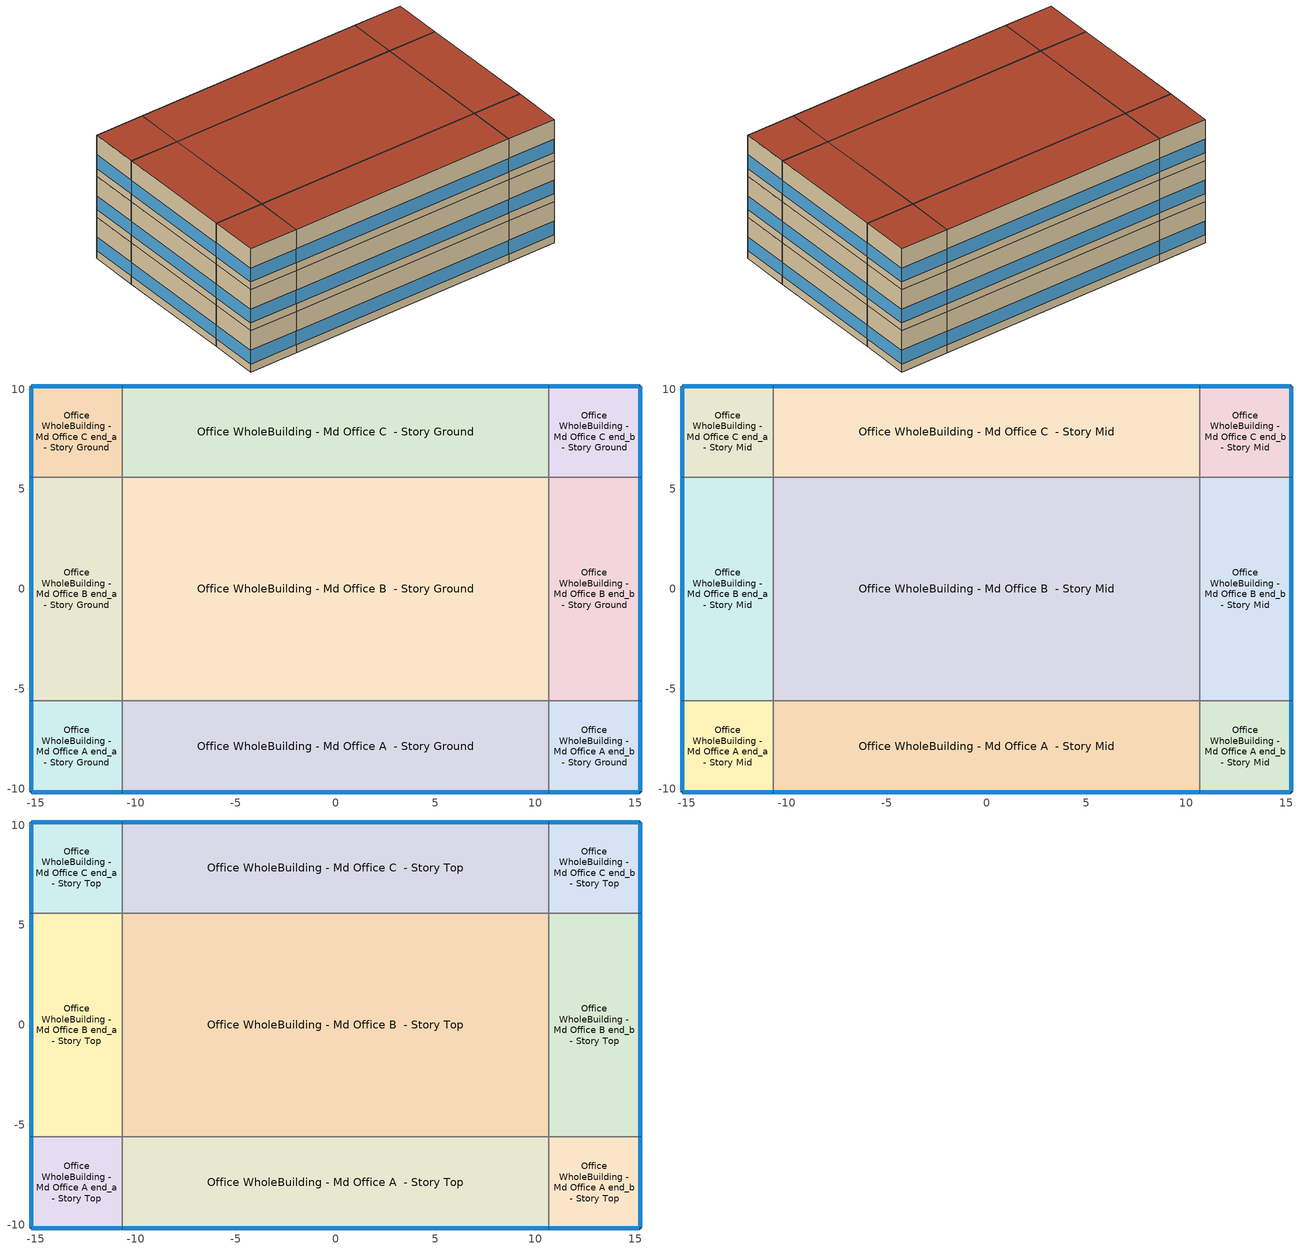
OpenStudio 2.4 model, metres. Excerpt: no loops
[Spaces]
Office WholeBuilding - Md Office A end_a - Story Ground
 floor ground: -15.24,-10.16 -15.24,-5.59 -10.67,-5.59 -10.67,-10.16 z0
 wall outside: -15.24,-5.59 -15.24,-10.16 -10.67,-10.16 z0:3.96
 wall to Office WholeBuilding - Md Office B end_a - Story Ground: -10.67,-5.59 -15.24,-5.59 z0:3.96
 wall to Office WholeBuilding - Md Office A  - Story Ground: -10.67,-10.16 -10.67,-5.59 z0:3.96
 window: -15.24,-5.61 -15.24,-10.13 / -15.21,-10.16 -10.69,-10.16 z0.76:2.08
Office WholeBuilding - Md Office B end_a - Story Ground
 floor ground: -15.24,-5.59 -15.24,5.59 -10.67,5.59 -10.67,-5.59 z0
 wall outside: -15.24,5.59 -15.24,-5.59 z0:3.96
 wall to Office WholeBuilding - Md Office C end_a - Story Ground: -10.67,5.59 -15.24,5.59 z0:3.96
 wall to Office WholeBuilding - Md Office B  - Story Ground: -10.67,-5.59 -10.67,5.59 z0:3.96
 window: -15.24,5.56 -15.24,-5.56 z0.76:2.08
Office WholeBuilding - Md Office C end_a - Story Ground
 floor ground: -15.24,5.59 -15.24,10.16 -10.67,10.16 -10.67,5.59 z0
 wall outside: -10.67,10.16 -15.24,10.16 -15.24,5.59 z0:3.96
 wall to Office WholeBuilding - Md Office C  - Story Ground: -10.67,5.59 -10.67,10.16 z0:3.96
 window: -15.24,10.13 -15.24,5.61 / -10.69,10.16 -15.21,10.16 z0.76:2.08
Office WholeBuilding - Md Office A  - Story Ground
 floor ground: -10.67,-10.16 -10.67,-5.59 10.67,-5.59 10.67,-10.16 z0
 wall outside: -10.67,-10.16 10.67,-10.16 z0:3.96
 wall to Office WholeBuilding - Md Office B  - Story Ground: 10.67,-5.59 -10.67,-5.59 z0:3.96
 wall to Office WholeBuilding - Md Office A end_b - Story Ground: 10.67,-10.16 10.67,-5.59 z0:3.96
 window: -10.64,-10.16 10.64,-10.16 z0.76:2.07
Office WholeBuilding - Md Office B  - Story Ground
 floor ground: -10.67,-5.59 -10.67,5.59 10.67,5.59 10.67,-5.59 z0
 wall to Office WholeBuilding - Md Office C  - Story Ground: 10.67,5.59 -10.67,5.59 z0:3.96
 wall to Office WholeBuilding - Md Office B end_b - Story Ground: 10.67,-5.59 10.67,5.59 z0:3.96
Office WholeBuilding - Md Office C  - Story Ground
 floor ground: -10.67,5.59 -10.67,10.16 10.67,10.16 10.67,5.59 z0
 wall outside: 10.67,10.16 -10.67,10.16 z0:3.96
 wall to Office WholeBuilding - Md Office C end_b - Story Ground: 10.67,5.59 10.67,10.16 z0:3.96
 window: 10.64,10.16 -10.64,10.16 z0.76:2.07
Office WholeBuilding - Md Office A end_b - Story Ground
 floor ground: 10.67,-10.16 10.67,-5.59 15.24,-5.59 15.24,-10.16 z0
 wall outside: 10.67,-10.16 15.24,-10.16 15.24,-5.59 z0:3.96
 wall to Office WholeBuilding - Md Office B end_b - Story Ground: 15.24,-5.59 10.67,-5.59 z0:3.96
 window: 10.69,-10.16 15.21,-10.16 / 15.24,-10.13 15.24,-5.61 z0.76:2.08
Office WholeBuilding - Md Office B end_b - Story Ground
 floor ground: 10.67,-5.59 10.67,5.59 15.24,5.59 15.24,-5.59 z0
 wall outside: 15.24,-5.59 15.24,5.59 z0:3.96
 wall to Office WholeBuilding - Md Office C end_b - Story Ground: 15.24,5.59 10.67,5.59 z0:3.96
 window: 15.24,-5.56 15.24,5.56 z0.76:2.08
Office WholeBuilding - Md Office C end_b - Story Ground
 floor ground: 10.67,5.59 10.67,10.16 15.24,10.16 15.24,5.59 z0
 wall outside: 15.24,5.59 15.24,10.16 10.67,10.16 z0:3.96
 window: 15.21,10.16 10.69,10.16 / 15.24,5.61 15.24,10.13 z0.76:2.08
Office WholeBuilding - Md Office A end_a - Story Mid
 floor to Office WholeBuilding - Md Office A end_a - Story Ground: -15.24,-10.16 -15.24,-5.59 -10.67,-5.59 -10.67,-10.16 z3.96
 wall outside: -15.24,-5.59 -15.24,-10.16 -10.67,-10.16 z3.96:7.92
 wall to Office WholeBuilding - Md Office B end_a - Story Mid: -10.67,-5.59 -15.24,-5.59 z3.96:7.92
 wall to Office WholeBuilding - Md Office A  - Story Mid: -10.67,-10.16 -10.67,-5.59 z3.96:7.92
 window: -15.21,-10.16 -10.69,-10.16 / -15.24,-5.61 -15.24,-10.13 z4.72:6.05
Office WholeBuilding - Md Office B end_a - Story Mid
 floor to Office WholeBuilding - Md Office B end_a - Story Ground: -15.24,-5.59 -15.24,5.59 -10.67,5.59 -10.67,-5.59 z3.96
 wall outside: -15.24,5.59 -15.24,-5.59 z3.96:7.92
 wall to Office WholeBuilding - Md Office C end_a - Story Mid: -10.67,5.59 -15.24,5.59 z3.96:7.92
 wall to Office WholeBuilding - Md Office B  - Story Mid: -10.67,-5.59 -10.67,5.59 z3.96:7.92
 window: -15.24,5.56 -15.24,-5.56 z4.72:6.04
Office WholeBuilding - Md Office C end_a - Story Mid
 floor to Office WholeBuilding - Md Office C end_a - Story Ground: -15.24,5.59 -15.24,10.16 -10.67,10.16 -10.67,5.59 z3.96
 wall outside: -10.67,10.16 -15.24,10.16 -15.24,5.59 z3.96:7.92
 wall to Office WholeBuilding - Md Office C  - Story Mid: -10.67,5.59 -10.67,10.16 z3.96:7.92
 window: -15.24,10.13 -15.24,5.61 / -10.69,10.16 -15.21,10.16 z4.72:6.05
Office WholeBuilding - Md Office A  - Story Mid
 floor to Office WholeBuilding - Md Office A  - Story Ground: -10.67,-10.16 -10.67,-5.59 10.67,-5.59 10.67,-10.16 z3.96
 wall outside: -10.67,-10.16 10.67,-10.16 z3.96:7.92
 wall to Office WholeBuilding - Md Office B  - Story Mid: 10.67,-5.59 -10.67,-5.59 z3.96:7.92
 wall to Office WholeBuilding - Md Office A end_b - Story Mid: 10.67,-10.16 10.67,-5.59 z3.96:7.92
 window: -10.64,-10.16 10.64,-10.16 z4.72:6.04
Office WholeBuilding - Md Office B  - Story Mid
 floor to Office WholeBuilding - Md Office B  - Story Ground: -10.67,-5.59 -10.67,5.59 10.67,5.59 10.67,-5.59 z3.96
 wall to Office WholeBuilding - Md Office C  - Story Mid: 10.67,5.59 -10.67,5.59 z3.96:7.92
 wall to Office WholeBuilding - Md Office B end_b - Story Mid: 10.67,-5.59 10.67,5.59 z3.96:7.92
Office WholeBuilding - Md Office C  - Story Mid
 floor to Office WholeBuilding - Md Office C  - Story Ground: -10.67,5.59 -10.67,10.16 10.67,10.16 10.67,5.59 z3.96
 wall outside: 10.67,10.16 -10.67,10.16 z3.96:7.92
 wall to Office WholeBuilding - Md Office C end_b - Story Mid: 10.67,5.59 10.67,10.16 z3.96:7.92
 window: 10.64,10.16 -10.64,10.16 z4.72:6.04
Office WholeBuilding - Md Office A end_b - Story Mid
 floor to Office WholeBuilding - Md Office A end_b - Story Ground: 10.67,-10.16 10.67,-5.59 15.24,-5.59 15.24,-10.16 z3.96
 wall outside: 10.67,-10.16 15.24,-10.16 15.24,-5.59 z3.96:7.92
 wall to Office WholeBuilding - Md Office B end_b - Story Mid: 15.24,-5.59 10.67,-5.59 z3.96:7.92
 window: 15.24,-10.13 15.24,-5.61 / 10.69,-10.16 15.21,-10.16 z4.72:6.05
Office WholeBuilding - Md Office B end_b - Story Mid
 floor to Office WholeBuilding - Md Office B end_b - Story Ground: 10.67,-5.59 10.67,5.59 15.24,5.59 15.24,-5.59 z3.96
 wall outside: 15.24,-5.59 15.24,5.59 z3.96:7.92
 wall to Office WholeBuilding - Md Office C end_b - Story Mid: 15.24,5.59 10.67,5.59 z3.96:7.92
 window: 15.24,-5.56 15.24,5.56 z4.72:6.04
Office WholeBuilding - Md Office C end_b - Story Mid
 floor to Office WholeBuilding - Md Office C end_b - Story Ground: 10.67,5.59 10.67,10.16 15.24,10.16 15.24,5.59 z3.96
 wall outside: 15.24,5.59 15.24,10.16 10.67,10.16 z3.96:7.92
 window: 15.21,10.16 10.69,10.16 / 15.24,5.61 15.24,10.13 z4.72:6.05
Office WholeBuilding - Md Office A end_a - Story Top
 floor to Office WholeBuilding - Md Office A end_a - Story Mid: -15.24,-10.16 -15.24,-5.59 -10.67,-5.59 -10.67,-10.16 z7.92
 wall outside: -15.24,-5.59 -15.24,-10.16 -10.67,-10.16 z7.92:11.89
 wall to Office WholeBuilding - Md Office B end_a - Story Top: -10.67,-5.59 -15.24,-5.59 z7.92:11.89
 wall to Office WholeBuilding - Md Office A  - Story Top: -10.67,-10.16 -10.67,-5.59 z7.92:11.89
 window: -15.21,-10.16 -10.69,-10.16 / -15.24,-5.61 -15.24,-10.13 z8.69:10.01
 roof outside: -10.67,-10.16 -10.67,-5.59 -15.24,-5.59 -15.24,-10.16 z11.89
Office WholeBuilding - Md Office B end_a - Story Top
 floor to Office WholeBuilding - Md Office B end_a - Story Mid: -15.24,-5.59 -15.24,5.59 -10.67,5.59 -10.67,-5.59 z7.92
 wall outside: -15.24,5.59 -15.24,-5.59 z7.92:11.89
 wall to Office WholeBuilding - Md Office C end_a - Story Top: -10.67,5.59 -15.24,5.59 z7.92:11.89
 wall to Office WholeBuilding - Md Office B  - Story Top: -10.67,-5.59 -10.67,5.59 z7.92:11.89
 window: -15.24,5.56 -15.24,-5.56 z8.69:10
 roof outside: -10.67,-5.59 -10.67,5.59 -15.24,5.59 -15.24,-5.59 z11.89
Office WholeBuilding - Md Office C end_a - Story Top
 floor to Office WholeBuilding - Md Office C end_a - Story Mid: -15.24,5.59 -15.24,10.16 -10.67,10.16 -10.67,5.59 z7.92
 wall outside: -10.67,10.16 -15.24,10.16 -15.24,5.59 z7.92:11.89
 wall to Office WholeBuilding - Md Office C  - Story Top: -10.67,5.59 -10.67,10.16 z7.92:11.89
 window: -10.69,10.16 -15.21,10.16 / -15.24,10.13 -15.24,5.61 z8.69:10.01
 roof outside: -10.67,5.59 -10.67,10.16 -15.24,10.16 -15.24,5.59 z11.89
Office WholeBuilding - Md Office A  - Story Top
 floor to Office WholeBuilding - Md Office A  - Story Mid: -10.67,-10.16 -10.67,-5.59 10.67,-5.59 10.67,-10.16 z7.92
 wall outside: -10.67,-10.16 10.67,-10.16 z7.92:11.89
 wall to Office WholeBuilding - Md Office B  - Story Top: 10.67,-5.59 -10.67,-5.59 z7.92:11.89
 wall to Office WholeBuilding - Md Office A end_b - Story Top: 10.67,-10.16 10.67,-5.59 z7.92:11.89
 window: -10.64,-10.16 10.64,-10.16 z8.69:10
 roof outside: 10.67,-10.16 10.67,-5.59 -10.67,-5.59 -10.67,-10.16 z11.89
Office WholeBuilding - Md Office B  - Story Top
 floor to Office WholeBuilding - Md Office B  - Story Mid: -10.67,-5.59 -10.67,5.59 10.67,5.59 10.67,-5.59 z7.92
 wall to Office WholeBuilding - Md Office C  - Story Top: 10.67,5.59 -10.67,5.59 z7.92:11.89
 wall to Office WholeBuilding - Md Office B end_b - Story Top: 10.67,-5.59 10.67,5.59 z7.92:11.89
 roof outside: 10.67,-5.59 10.67,5.59 -10.67,5.59 -10.67,-5.59 z11.89
Office WholeBuilding - Md Office C  - Story Top
 floor to Office WholeBuilding - Md Office C  - Story Mid: -10.67,5.59 -10.67,10.16 10.67,10.16 10.67,5.59 z7.92
 wall outside: 10.67,10.16 -10.67,10.16 z7.92:11.89
 wall to Office WholeBuilding - Md Office C end_b - Story Top: 10.67,5.59 10.67,10.16 z7.92:11.89
 window: 10.64,10.16 -10.64,10.16 z8.69:10
 roof outside: 10.67,5.59 10.67,10.16 -10.67,10.16 -10.67,5.59 z11.89
Office WholeBuilding - Md Office A end_b - Story Top
 floor to Office WholeBuilding - Md Office A end_b - Story Mid: 10.67,-10.16 10.67,-5.59 15.24,-5.59 15.24,-10.16 z7.92
 wall outside: 10.67,-10.16 15.24,-10.16 15.24,-5.59 z7.92:11.89
 wall to Office WholeBuilding - Md Office B end_b - Story Top: 15.24,-5.59 10.67,-5.59 z7.92:11.89
 window: 10.69,-10.16 15.21,-10.16 / 15.24,-10.13 15.24,-5.61 z8.69:10.01
 roof outside: 15.24,-10.16 15.24,-5.59 10.67,-5.59 10.67,-10.16 z11.89
Office WholeBuilding - Md Office B end_b - Story Top
 floor to Office WholeBuilding - Md Office B end_b - Story Mid: 10.67,-5.59 10.67,5.59 15.24,5.59 15.24,-5.59 z7.92
 wall outside: 15.24,-5.59 15.24,5.59 z7.92:11.89
 wall to Office WholeBuilding - Md Office C end_b - Story Top: 15.24,5.59 10.67,5.59 z7.92:11.89
 window: 15.24,-5.56 15.24,5.56 z8.69:10
 roof outside: 15.24,-5.59 15.24,5.59 10.67,5.59 10.67,-5.59 z11.89
Office WholeBuilding - Md Office C end_b - Story Top
 floor to Office WholeBuilding - Md Office C end_b - Story Mid: 10.67,5.59 10.67,10.16 15.24,10.16 15.24,5.59 z7.92
 wall outside: 15.24,5.59 15.24,10.16 10.67,10.16 z7.92:11.89
 window: 15.24,5.61 15.24,10.13 / 15.21,10.16 10.69,10.16 z8.69:10.01
 roof outside: 15.24,5.59 15.24,10.16 10.67,10.16 10.67,5.59 z11.89
[Site]
Aurora Buckley Field Angb_CO_USA: Latitude {deg}=39.72; Longitude {deg}=-104.75; Time Zone {hr}=-7; Elevation {m}=1726
[ClimateZones]
Climate Zone Value 1=5B; Climate Zone Institution Name 2=CEC; Climate Zone Document Name 2=California Climate Zone Descriptions; Climate Zone Document Year 2=1995
[Site:WaterMainsTemperature]
Calculation Method=Correlation; Annual Average Outdoor Air Temperature {C}=9.95; Maximum Difference In Monthly Average Outdoor Air Temperatures {deltaC}=23.7
[SizingPeriod:DesignDay] Barometric Pressure {Pa}=82237; Sky Clearness=0; Rain Indicator=0; Snow Indicator=0; Day of Month=21; Daylight Saving Time Indicator=0; Humidity Indicating Type=Wetbulb; Dry-Bulb Temperature Range Modifier Type=DefaultMultipliers
Name | Maximum Dry-Bulb Temperature {C} | Daily Dry-Bulb Temperature Range {deltaC} | Humidity Indicating Conditions at Maximum Dry-Bulb | Wind Speed {m/s} | Wind Direction {deg} | Month | Day Type | Solar Model Indicator | ASHRAE Taub | ASHRAE Taud
Aurora Buckley Field Angb Ann Clg .4% Condns DB=>MWB | 33.9 | 14.8 | 15 | 3.6 | 30 | 7 | SummerDesignDay | ASHRAETau | 0.423 | 2.02
Aurora Buckley Field Angb Ann Clg .4% Condns WB=>MDB | 26.3 | 14.8 | 17.9 | 3.6 | 30 | 7 | SummerDesignDay | ASHRAETau | 0.423 | 2.02
Aurora Buckley Field Angb Ann Htg 99.6% Condns DB | -17.9 | 0 | -17.9 | 2.5 | 180 | 12 | WinterDesignDay | ASHRAEClearSky
[Building]
90.1-2004|MediumOffice: Default Construction Set=Res 90.1-2004 - Office - ASHRAE 169-2006-5B; Standards Building Type=Office
[DefaultConstructionSet]
Res 90.1-2004 - Office - ASHRAE 169-2006-5B: Default Exterior Surface Constructions=Default Surface Constructions 1; Default Interior Surface Constructions=Default Surface Constructions 2; Default Ground Contact Surface Constructions=Default Surface Constructions 3; Default Exterior SubSurface Constructions=Default Sub Surface Constructions 1; Default Interior SubSurface Constructions=Default Sub Surface Constructions 2; Interior Partition Construction=Typical Interior Partition
[DefaultSurfaceConstructions]
Name | Floor Construction | Wall Construction | Roof Ceiling Construction
Default Surface Constructions 1 | Typical Insulated Exterior Mass Floor R-11.49 | Typical Insulated Exterior Mass Wall R-8.13 | Typical IEAD Roof R-15.87
Default Surface Constructions 2 | Typical Interior Floor | Typical Interior Wall | Typical Interior Ceiling
Default Surface Constructions 3 | Typical Insulated Carpeted 6in Slab Floor | Typical Insulated Basement Mass Wall
[Construction]
Typical Insulated Exterior Mass Floor R-11.49: Typical Insulation R-8.93, 4 in. Normalweight Concrete Floor, Typical Carpet Pad
Typical Insulated Exterior Mass Wall R-8.13: 1IN Stucco, 8IN CONCRETE HW RefBldg, Typical Insulation R-5.74, 1/2IN Gypsum
Typical IEAD Roof R-15.87: Roof Membrane, Typical Insulation R-14.76, Metal Roof Surface
Typical Interior Floor: 100mm Normalweight concrete floor, CP02 CARPET PAD
Typical Interior Wall: G01 13mm gypsum board, G01 13mm gypsum board
Typical Interior Ceiling: CP02 CARPET PAD, 100mm Normalweight concrete floor
Typical Insulated Carpeted 6in Slab Floor: 6 in. Normalweight Concrete Floor, Typical Carpet Pad
Typical Insulated Basement Mass Wall: 8 in. Concrete Block Basement Wall
U 0.57 SHGC 0.49 Dbl Blue 6mm/6mm Air: BLUE 6MM, AIR 6MM, CLEAR 6MM
Typical Insulated Metal Door R-1.43: F08 Metal surface, Typical Insulation R-0.58
Typical Overhead Door: Typical Insulation
U 1.17 SHGC 0.49 Simple Glazing Skylight: U 1.17 SHGC 0.49 Simple Glazing
Typical Interior Window: Clear 3mm
Typical Interior Door; Typical Interior Partition: G05 25mm wood
[Material:NoMass] Roughness=Smooth; Thermal Absorptance=0.9; Solar Absorptance=0.7
Name | Thermal Resistance {m2-K/W} | Visible Absorptance
Typical Insulation R-8.93 | 1.57183 | 0.7
Typical Carpet Pad; CP02 CARPET PAD | 0.21648 | 0.8
Typical Insulation R-5.74 | 1.01115 | 0.7
Typical Insulation R-14.76 | 2.59864 | 0.7
Typical Insulation R-0.58 | 0.101875 | 0.7
Typical Insulation | 0.0282222 | 0.7
[Material]
Name | Roughness | Thickness {m} | Conductivity {W/m-K} | Density {kg/m3} | Specific Heat {J/kg-K} | Thermal Absorptance | Solar Absorptance | Visible Absorptance
4 in. Normalweight Concrete Floor | MediumRough | 0.1016 | 2.31 | 2322 | 832 | 0.9 | 0.7 | 0.7
1IN Stucco | Smooth | 0.0253 | 0.6918 | 1858 | 837 | 0.9 | 0.7 | 0.92
8IN CONCRETE HW RefBldg | Rough | 0.2032 | 1.311 | 2240 | 836.8 | 0.9 | 0.7 | 0.7
1/2IN Gypsum | Smooth | 0.0127 | 0.16 | 784.9 | 830 | 0.9 | 0.4 | 0.4
Roof Membrane | VeryRough | 0.0095 | 0.16 | 1121.29 | 1460 | 0.9 | 0.77 | 0.7
Metal Roof Surface; F08 Metal surface | Smooth | 0.0008 | 45.28 | 7824 | 500 | 0.9 | 0.7 | 0.7
100mm Normalweight concrete floor | MediumRough | 0.1016 | 2.31045 | 2322 | 832.557 |  | 0 | 0
G01 13mm gypsum board | Smooth | 0.0127 | 0.160031 | 800.001 | 1090.73 | 0.9 | 0.7 | 0.5
6 in. Normalweight Concrete Floor | MediumRough | 0.1524 | 2.31 | 2322 | 832 | 0.9 | 0.7 | 0.7
8 in. Concrete Block Basement Wall | MediumRough | 0.2032 | 1.326 | 1842 | 912 | 0.9 | 0.7 | 0.7
G05 25mm wood | MediumSmooth | 0.0254 | 0.15 | 608 | 1630 | 0.9 | 0.5 | 0.5
[DefaultSubSurfaceConstructions]
Name | Fixed Window Construction | Operable Window Construction | Door Construction | Overhead Door Construction | Skylight Construction | Tubular Daylight Dome Construction | Tubular Daylight Diffuser Construction
Default Sub Surface Constructions 1 | U 0.57 SHGC 0.49 Dbl Blue 6mm/6mm Air | U 0.57 SHGC 0.49 Dbl Blue 6mm/6mm Air | Typical Insulated Metal Door R-1.43 | Typical Overhead Door | U 1.17 SHGC 0.49 Simple Glazing Skylight | Typical Interior Window | Typical Interior Window
Default Sub Surface Constructions 2 | Typical Interior Window | Typical Interior Window | Typical Interior Door
[WindowMaterial:Glazing] Optical Data Type=SpectralAverage; Infrared Transmittance at Normal Incidence=0; Front Side Infrared Hemispherical Emissivity=0.84; Back Side Infrared Hemispherical Emissivity=0.84; Conductivity {W/m-K}=0.9; Dirt Correction Factor for Solar and Visible Transmittance=1; Solar Diffusing=No
Name | Thickness {m} | Solar Transmittance at Normal Incidence | Front Side Solar Reflectance at Normal Incidence | Back Side Solar Reflectance at Normal Incidence | Visible Transmittance at Normal Incidence | Front Side Visible Reflectance at Normal Incidence | Back Side Visible Reflectance at Normal Incidence
BLUE 6MM | 0.006 | 0.48 | 0.05 | 0.05 | 0.57 | 0.06 | 0.06
CLEAR 6MM | 0.006 | 0.775 | 0.071 | 0.071 | 0.881 | 0.08 | 0.08
Clear 3mm | 0.003 | 0.837 | 0.075 | 0.075 | 0.898 | 0.081 | 0.081
[WindowMaterial:Gas]
AIR 6MM: Gas Type=Air; Thickness {m}=0.0063
[WindowMaterial:SimpleGlazingSystem]
U 1.17 SHGC 0.49 Simple Glazing: U-Factor {W/m2-K}=6.64357; Solar Heat Gain Coefficient=0.49; Visible Transmittance=0.38
[SpaceType]
Office WholeBuilding - Md Office - 90.1-2004: Default Schedule Set=Office WholeBuilding - Md Office Schedule Set; Design Specification Outdoor Air Object=Office WholeBuilding - Md Office Ventilation; Standards Building Type=Office; Standards Space Type=WholeBuilding - Md Office
[BuildingStory] Nominal Floor to Floor Height {m}=3.9624
Name | Nominal Z Coordinate {m}
Story Ground | 0
Story Mid | 3.9624
Story Top | 7.9248
[Space] Space Type=Office WholeBuilding - Md Office - 90.1-2004
Name | Building Story | Thermal Zone
Office WholeBuilding - Md Office A end_a - Story Ground | Story Ground | Zone Office WholeBuilding - Md Office A end_a - Story Ground
Office WholeBuilding - Md Office B end_a - Story Ground | Story Ground | Zone Office WholeBuilding - Md Office B end_a - Story Ground
Office WholeBuilding - Md Office C end_a - Story Ground | Story Ground | Zone Office WholeBuilding - Md Office C end_a - Story Ground
Office WholeBuilding - Md Office A  - Story Ground | Story Ground | Zone Office WholeBuilding - Md Office A  - Story Ground
Office WholeBuilding - Md Office B  - Story Ground | Story Ground | Zone Office WholeBuilding - Md Office B  - Story Ground
Office WholeBuilding - Md Office C  - Story Ground | Story Ground | Zone Office WholeBuilding - Md Office C  - Story Ground
Office WholeBuilding - Md Office A end_b - Story Ground | Story Ground | Zone Office WholeBuilding - Md Office A end_b - Story Ground
Office WholeBuilding - Md Office B end_b - Story Ground | Story Ground | Zone Office WholeBuilding - Md Office B end_b - Story Ground
Office WholeBuilding - Md Office C end_b - Story Ground | Story Ground | Zone Office WholeBuilding - Md Office C end_b - Story Ground
Office WholeBuilding - Md Office A end_a - Story Mid | Story Mid | Zone Office WholeBuilding - Md Office A end_a - Story Mid
Office WholeBuilding - Md Office B end_a - Story Mid | Story Mid | Zone Office WholeBuilding - Md Office B end_a - Story Mid
Office WholeBuilding - Md Office C end_a - Story Mid | Story Mid | Zone Office WholeBuilding - Md Office C end_a - Story Mid
Office WholeBuilding - Md Office A  - Story Mid | Story Mid | Zone Office WholeBuilding - Md Office A  - Story Mid
Office WholeBuilding - Md Office B  - Story Mid | Story Mid | Zone Office WholeBuilding - Md Office B  - Story Mid
Office WholeBuilding - Md Office C  - Story Mid | Story Mid | Zone Office WholeBuilding - Md Office C  - Story Mid
Office WholeBuilding - Md Office A end_b - Story Mid | Story Mid | Zone Office WholeBuilding - Md Office A end_b - Story Mid
Office WholeBuilding - Md Office B end_b - Story Mid | Story Mid | Zone Office WholeBuilding - Md Office B end_b - Story Mid
Office WholeBuilding - Md Office C end_b - Story Mid | Story Mid | Zone Office WholeBuilding - Md Office C end_b - Story Mid
Office WholeBuilding - Md Office A end_a - Story Top | Story Top | Zone Office WholeBuilding - Md Office A end_a - Story Top
Office WholeBuilding - Md Office B end_a - Story Top | Story Top | Zone Office WholeBuilding - Md Office B end_a - Story Top
Office WholeBuilding - Md Office C end_a - Story Top | Story Top | Zone Office WholeBuilding - Md Office C end_a - Story Top
Office WholeBuilding - Md Office A  - Story Top | Story Top | Zone Office WholeBuilding - Md Office A  - Story Top
Office WholeBuilding - Md Office B  - Story Top | Story Top | Zone Office WholeBuilding - Md Office B  - Story Top
Office WholeBuilding - Md Office C  - Story Top | Story Top | Zone Office WholeBuilding - Md Office C  - Story Top
Office WholeBuilding - Md Office A end_b - Story Top | Story Top | Zone Office WholeBuilding - Md Office A end_b - Story Top
Office WholeBuilding - Md Office B end_b - Story Top | Story Top | Zone Office WholeBuilding - Md Office B end_b - Story Top
Office WholeBuilding - Md Office C end_b - Story Top | Story Top | Zone Office WholeBuilding - Md Office C end_b - Story Top
[ThermalZone] Multiplier=1; Use Ideal Air Loads=No
Name | Thermostat
Zone Office WholeBuilding - Md Office A end_a - Story Ground | Office WholeBuilding - Md Office - 90.1-2004 Thermostat 5
Zone Office WholeBuilding - Md Office B end_a - Story Ground | Office WholeBuilding - Md Office - 90.1-2004 Thermostat 25
Zone Office WholeBuilding - Md Office C end_a - Story Ground | Office WholeBuilding - Md Office - 90.1-2004 Thermostat 13
Zone Office WholeBuilding - Md Office A  - Story Ground | Office WholeBuilding - Md Office - 90.1-2004 Thermostat 26
Zone Office WholeBuilding - Md Office B  - Story Ground | Office WholeBuilding - Md Office - 90.1-2004 Thermostat 20
Zone Office WholeBuilding - Md Office C  - Story Ground | Office WholeBuilding - Md Office - 90.1-2004 Thermostat 11
Zone Office WholeBuilding - Md Office A end_b - Story Ground | Office WholeBuilding - Md Office - 90.1-2004 Thermostat 17
Zone Office WholeBuilding - Md Office B end_b - Story Ground | Office WholeBuilding - Md Office - 90.1-2004 Thermostat 21
Zone Office WholeBuilding - Md Office C end_b - Story Ground | Office WholeBuilding - Md Office - 90.1-2004 Thermostat 12
Zone Office WholeBuilding - Md Office A end_a - Story Mid | Office WholeBuilding - Md Office - 90.1-2004 Thermostat 22
Zone Office WholeBuilding - Md Office B end_a - Story Mid | Office WholeBuilding - Md Office - 90.1-2004 Thermostat 24
Zone Office WholeBuilding - Md Office C end_a - Story Mid | Office WholeBuilding - Md Office - 90.1-2004 Thermostat 10
Zone Office WholeBuilding - Md Office A  - Story Mid | Office WholeBuilding - Md Office - 90.1-2004 Thermostat 18
Zone Office WholeBuilding - Md Office B  - Story Mid | Office WholeBuilding - Md Office - 90.1-2004 Thermostat 9
Zone Office WholeBuilding - Md Office C  - Story Mid | Office WholeBuilding - Md Office - 90.1-2004 Thermostat 8
Zone Office WholeBuilding - Md Office A end_b - Story Mid | Office WholeBuilding - Md Office - 90.1-2004 Thermostat 23
Zone Office WholeBuilding - Md Office B end_b - Story Mid | Office WholeBuilding - Md Office - 90.1-2004 Thermostat 2
Zone Office WholeBuilding - Md Office C end_b - Story Mid | Office WholeBuilding - Md Office - 90.1-2004 Thermostat 7
Zone Office WholeBuilding - Md Office A end_a - Story Top | Office WholeBuilding - Md Office - 90.1-2004 Thermostat 4
Zone Office WholeBuilding - Md Office B end_a - Story Top | Office WholeBuilding - Md Office - 90.1-2004 Thermostat 15
Zone Office WholeBuilding - Md Office C end_a - Story Top | Office WholeBuilding - Md Office - 90.1-2004 Thermostat 6
Zone Office WholeBuilding - Md Office A  - Story Top | Office WholeBuilding - Md Office - 90.1-2004 Thermostat 14
Zone Office WholeBuilding - Md Office B  - Story Top | Office WholeBuilding - Md Office - 90.1-2004 Thermostat 3
Zone Office WholeBuilding - Md Office C  - Story Top | Office WholeBuilding - Md Office - 90.1-2004 Thermostat 16
Zone Office WholeBuilding - Md Office A end_b - Story Top | Office WholeBuilding - Md Office - 90.1-2004 Thermostat 19
Zone Office WholeBuilding - Md Office B end_b - Story Top | Office WholeBuilding - Md Office - 90.1-2004 Thermostat 1
Zone Office WholeBuilding - Md Office C end_b - Story Top | Office WholeBuilding - Md Office - 90.1-2004 Thermostat
[People:Definition]
Office WholeBuilding - Md Office People Definition: Number of People Calculation Method=People/Area; People per Space Floor Area {person/m2}=0.0538196; Fraction Radiant=0.3
[People]
Office WholeBuilding - Md Office People: People Definition=Office WholeBuilding - Md Office People Definition; Space or SpaceType=Office WholeBuilding - Md Office - 90.1-2004; Work Efficiency Schedule=Work Efficiency Schedule; Clothing Insulation Schedule=Clothing Schedule; Air Velocity Schedule=Air Velocity Schedule; Multiplier=1
[Lights:Definition]
Office WholeBuilding - Md Office Lights Definition: Design Level Calculation Method=Watts/Area; Watts per Space Floor Area {W/m2}=10.7639; Fraction Radiant=0.7; Fraction Visible=0.2
[Lights]
Office WholeBuilding - Md Office Lights: Lights Definition=Office WholeBuilding - Md Office Lights Definition; Space or SpaceType=Office WholeBuilding - Md Office - 90.1-2004; Fraction Replaceable=1
[ElectricEquipment:Definition]
Name | Design Level Calculation Method | Watts per Space Floor Area {W/m2} | Fraction Radiant | Design Level {W}
Office WholeBuilding - Md Office Elec Equip Definition | Watts/Area | 8.07293 | 0.5
Elevator Lift Motor | EquipmentLevel |  |  | 16055
Elevator Fan | EquipmentLevel |  |  | 74.7252
Elevator Lights | EquipmentLevel |  |  | 88.9586
[ElectricEquipment]
Name | Electric Equipment Definition | Space or SpaceType | Schedule | Multiplier
Office WholeBuilding - Md Office Elec Equip | Office WholeBuilding - Md Office Elec Equip Definition | Office WholeBuilding - Md Office - 90.1-2004
1 Elevator Lift Motors | Elevator Lift Motor | Office WholeBuilding - Md Office B  - Story Ground | OfficeMedium BLDG_OCC_SCH 1 | 1
1 Elevator Fans | Elevator Fan | Office WholeBuilding - Md Office B  - Story Ground | OfficeMedium BLDG_OCC_SCH 1 | 1
1 Elevator Lights | Elevator Lights | Office WholeBuilding - Md Office B  - Story Ground | OfficeMedium BLDG_OCC_SCH 1 | 1
[DesignSpecification:OutdoorAir]
Office WholeBuilding - Md Office Ventilation: Outdoor Air Method=Sum; Outdoor Air Flow per Floor Area {m3/s-m2}=0.000508
[SpaceInfiltration:DesignFlowRate]
Office WholeBuilding - Md Office Infiltration: Space or SpaceType=Office WholeBuilding - Md Office - 90.1-2004; Design Flow Rate Calculation Method=Flow/ExteriorArea; Flow per Exterior Surface Area {m3/s-m2}=0.00030226
[DefaultScheduleSet]
Office WholeBuilding - Md Office Schedule Set: Number of People Schedule=OfficeMedium BLDG_OCC_SCH; People Activity Level Schedule=OfficeMedium ACTIVITY_SCH; Lighting Schedule=OfficeMedium BLDG_LIGHT_SCH_2004; Electric Equipment Schedule=OfficeMedium BLDG_EQUIP_SCH_2004; Infiltration Schedule=OfficeMedium INFIL_SCH_PNNL
[Exterior:Lights:Definition]
Name | Design Level {W}
Parking Areas and Drives Def (W/ft^2) | 0.15
Building Facades Def (W/ft^2) | 0.2
Main Entries Def (W/ft) | 30
Other Doors Def (W/ft) | 20
[Exterior:Lights] Control Option=AstronomicalClock
Name | Exterior Lights Definition | Schedule | Multiplier
Parking Areas and Drives | Parking Areas and Drives Def (W/ft^2) | Always On Discrete | 32400
Building Facades | Building Facades Def (W/ft^2) | Schedule Ruleset 1 | 4333.33
Main Entries | Main Entries Def (W/ft) | Always On Discrete | 32
Other Doors | Other Doors Def (W/ft) | Always On Discrete | 16
[WaterUse:Equipment:Definition]
Office WholeBuilding - Md Office - 90.1-2004 SWH def: Peak Flow Rate {m3/s}=1.99995e-05; Target Temperature Schedule=43.3 C; Sensible Fraction Schedule=0.2 Fraction; Latent Fraction Schedule=0.05 Fraction
[WaterUse:Equipment]
Office WholeBuilding - Md Office - 90.1-2004 SWH: Water Use Equipment Definition=Office WholeBuilding - Md Office - 90.1-2004 SWH def; Flow Rate Fraction Schedule=OfficeMedium BLDG_SWH_SCH
[ThermostatSetpoint:DualSetpoint] Heating Setpoint Temperature Schedule=OfficeMedium HTGSETP_SCH_NO_OPTIMUM; Cooling Setpoint Temperature Schedule=OfficeMedium CLGSETP_SCH_NO_OPTIMUM
Office WholeBuilding - Md Office - 90.1-2004 Thermostat; Office WholeBuilding - Md Office - 90.1-2004 Thermostat 1; Office WholeBuilding - Md Office - 90.1-2004 Thermostat 2; Office WholeBuilding - Md Office - 90.1-2004 Thermostat 3; Office WholeBuilding - Md Office - 90.1-2004 Thermostat 4; Office WholeBuilding - Md Office - 90.1-2004 Thermostat 5; Office WholeBuilding - Md Office - 90.1-2004 Thermostat 6; Office WholeBuilding - Md Office - 90.1-2004 Thermostat 7; Office WholeBuilding - Md Office - 90.1-2004 Thermostat 8; Office WholeBuilding - Md Office - 90.1-2004 Thermostat 9; Office WholeBuilding - Md Office - 90.1-2004 Thermostat 10; Office WholeBuilding - Md Office - 90.1-2004 Thermostat 11; Office WholeBuilding - Md Office - 90.1-2004 Thermostat 12; Office WholeBuilding - Md Office - 90.1-2004 Thermostat 13; Office WholeBuilding - Md Office - 90.1-2004 Thermostat 14; Office WholeBuilding - Md Office - 90.1-2004 Thermostat 15; Office WholeBuilding - Md Office - 90.1-2004 Thermostat 16; Office WholeBuilding - Md Office - 90.1-2004 Thermostat 17; Office WholeBuilding - Md Office - 90.1-2004 Thermostat 18; Office WholeBuilding - Md Office - 90.1-2004 Thermostat 19; Office WholeBuilding - Md Office - 90.1-2004 Thermostat 20; Office WholeBuilding - Md Office - 90.1-2004 Thermostat 21; Office WholeBuilding - Md Office - 90.1-2004 Thermostat 22; Office WholeBuilding - Md Office - 90.1-2004 Thermostat 23; Office WholeBuilding - Md Office - 90.1-2004 Thermostat 24; Office WholeBuilding - Md Office - 90.1-2004 Thermostat 25; Office WholeBuilding - Md Office - 90.1-2004 Thermostat 26
[AvailabilityManager:NightCycle] Control Type=CycleOnAny; Thermostat Tolerance {deltaC}=1; Cycling Run Time {s}=3600
Availability Manager Night Cycle 1; Availability Manager Night Cycle 2; Availability Manager Night Cycle 3; Availability Manager Night Cycle 4; Availability Manager Night Cycle 5; Availability Manager Night Cycle 6; Availability Manager Night Cycle 7; Availability Manager Night Cycle 8; Availability Manager Night Cycle 9; Availability Manager Night Cycle 10; Availability Manager Night Cycle 11; Availability Manager Night Cycle 12; Availability Manager Night Cycle 13; Availability Manager Night Cycle 14; Availability Manager Night Cycle 15; Availability Manager Night Cycle 16; Availability Manager Night Cycle 17; Availability Manager Night Cycle 18; Availability Manager Night Cycle 19; Availability Manager Night Cycle 20; Availability Manager Night Cycle 21; Availability Manager Night Cycle 22; Availability Manager Night Cycle 23; Availability Manager Night Cycle 24; Availability Manager Night Cycle 25; Availability Manager Night Cycle 26; Availability Manager Night Cycle 27
[Schedule:Ruleset]
Name | Default Day Schedule | Summer Design Day Schedule | Winter Design Day Schedule
Clothing Schedule | Clothing Schedule Default Winter Clothes
Air Velocity Schedule | Air Velocity Schedule Default
Work Efficiency Schedule | Work Efficiency Schedule Default
OfficeMedium BLDG_OCC_SCH | OfficeMedium BLDG_OCC_SCH Default | OfficeMedium BLDG_OCC_SCH Summer Design Day | OfficeMedium BLDG_OCC_SCH Winter Design Day
OfficeMedium ACTIVITY_SCH | OfficeMedium ACTIVITY_SCH Default | OfficeMedium ACTIVITY_SCH Summer Design Day | OfficeMedium ACTIVITY_SCH Winter Design Day
OfficeMedium BLDG_LIGHT_SCH_2004 | Schedule Day 5 | OfficeMedium BLDG_LIGHT_SCH_2004 Summer Design Day | OfficeMedium BLDG_LIGHT_SCH_2004 Winter Design Day
OfficeMedium BLDG_EQUIP_SCH_2004 | Schedule Day 8 | OfficeMedium BLDG_EQUIP_SCH_2004 Summer Design Day | OfficeMedium BLDG_EQUIP_SCH_2004 Winter Design Day
OfficeMedium INFIL_SCH_PNNL | OfficeMedium INFIL_SCH_PNNL Default | OfficeMedium INFIL_SCH_PNNL Summer Design Day | OfficeMedium INFIL_SCH_PNNL Winter Design Day
OfficeMedium BLDG_OCC_SCH 1 | OfficeMedium BLDG_OCC_SCH Default 1 | OfficeMedium BLDG_OCC_SCH Summer Design Day 1 | OfficeMedium BLDG_OCC_SCH Winter Design Day 1
Schedule Ruleset 1 | Schedule Day 13
OfficeMedium BLDG_SWH_SCH | OfficeMedium BLDG_SWH_SCH Default | OfficeMedium BLDG_SWH_SCH Summer Design Day | OfficeMedium BLDG_SWH_SCH Winter Design Day
43.3 C | 43.3 C Default
0.2 Fraction | 0.2 Fraction Default
0.05 Fraction | 0.05 Fraction Default
OfficeMedium HTGSETP_SCH_NO_OPTIMUM | OfficeMedium HTGSETP_SCH_NO_OPTIMUM Default | OfficeMedium HTGSETP_SCH_NO_OPTIMUM Summer Design Day | OfficeMedium HTGSETP_SCH_NO_OPTIMUM Winter Design Day
OfficeMedium CLGSETP_SCH_NO_OPTIMUM | OfficeMedium CLGSETP_SCH_NO_OPTIMUM Default | OfficeMedium CLGSETP_SCH_NO_OPTIMUM Summer Design Day | OfficeMedium CLGSETP_SCH_NO_OPTIMUM Winter Design Day
[Schedule:Day]
Clothing Schedule Default Winter Clothes; OfficeMedium BLDG_LIGHT_SCH_2004 Summer Design Day; OfficeMedium BLDG_EQUIP_SCH_2004 Summer Design Day; OfficeMedium INFIL_SCH_PNNL Default: 24, 0, 1
Clothing Schedule Summer Clothes: 24, 0, 0.5
Air Velocity Schedule Default; 0.2 Fraction Default; 0.05 Fraction Default: 24, 0, 0.2
Work Efficiency Schedule Default; OfficeMedium BLDG_OCC_SCH Winter Design Day; Schedule Day 5; OfficeMedium BLDG_LIGHT_SCH_2004 Winter Design Day; Schedule Day 8; OfficeMedium BLDG_EQUIP_SCH_2004 Winter Design Day; OfficeMedium BLDG_OCC_SCH Winter Design Day 1: 24, 0, 0
OfficeMedium BLDG_OCC_SCH Default; OfficeMedium BLDG_OCC_SCH Default 1: 6, 0, 0, 18, 0, 0.05, 24, 0, 0
OfficeMedium BLDG_OCC_SCH Sat Day; OfficeMedium BLDG_OCC_SCH Sat Day 1: 6, 0, 0, 8, 0, 0.1, 12, 0, 0.3, 17, 0, 0.1, 19, 0, 0.05, 24, 0, 0
OfficeMedium BLDG_OCC_SCH Summer Design Day; OfficeMedium BLDG_OCC_SCH Summer Design Day 1: 6, 0, 0, 22, 0, 1, 24, 0, 0.05
OfficeMedium BLDG_OCC_SCH Wkdy Day; OfficeMedium BLDG_OCC_SCH Wkdy Day 1: 6, 0, 0, 7, 0, 0.1, 8, 0, 0.2, 12, 0, 0.95, 13, 0, 0.5, 17, 0, 0.95, 18, 0, 0.3, 22, 0, 0.1, 24, 0, 0.05
OfficeMedium ACTIVITY_SCH Default; OfficeMedium ACTIVITY_SCH Winter Design Day; OfficeMedium ACTIVITY_SCH Summer Design Day: 24, 0, 120
OfficeMedium BLDG_LIGHT_SCH_2004 Sat Day: 6, 0, 0.05, 8, 0, 0.1, 12, 0, 0.3, 17, 0, 0.15, 24, 0, 0.05
OfficeMedium BLDG_LIGHT_SCH_2004 Sun Day: 24, 0, 0.05
OfficeMedium BLDG_LIGHT_SCH_2004 Wkdy Day: 5, 0, 0.05, 6, 0, 0.1, 7, 0, 0.3, 17, 0, 0.9, 18, 0, 0.5, 20, 0, 0.3, 22, 0, 0.2, 23, 0, 0.1, 24, 0, 0.05
OfficeMedium BLDG_EQUIP_SCH_2004 Sat Day: 6, 0, 0.3, 8, 0, 0.4, 12, 0, 0.5, 17, 0, 0.35, 24, 0, 0.3
OfficeMedium BLDG_EQUIP_SCH_2004 Sun Day: 24, 0, 0.3
OfficeMedium BLDG_EQUIP_SCH_2004 Wkdy Day: 8, 0, 0.4, 12, 0, 0.9, 13, 0, 0.8, 17, 0, 0.9, 18, 0, 0.5, 24, 0, 0.4
OfficeMedium INFIL_SCH_PNNL Summer Design Day; OfficeMedium INFIL_SCH_PNNL SmrDsn|Wkdy Day: 6, 0, 1, 22, 0, 0.25, 24, 0, 1
OfficeMedium INFIL_SCH_PNNL Winter Design Day; OfficeMedium INFIL_SCH_PNNL WntrDsn|Sat Day: 6, 0, 1, 18, 0, 0.25, 24, 0, 1
Schedule Day 13: 6, 0, 0, 24, 0, 1
OfficeMedium BLDG_SWH_SCH Default: 6, 0, 0, 11, 0, 0.04, 13, 0, 0.06, 14, 0, 0.09, 15, 0, 0.06, 18, 0, 0.04, 24, 0, 0
OfficeMedium BLDG_SWH_SCH Summer Design Day; OfficeMedium BLDG_SWH_SCH SmrDsn|Wkdy Day: 6, 0, 0, 7, 0, 0.07, 8, 0, 0.19, 9, 0, 0.35, 10, 0, 0.38, 11, 0, 0.39, 12, 0, 0.47, 13, 0, 0.57, 14, 0, 0.54, 15, 0, 0.34, 16, 0, 0.33, 17, 0, 0.44, 18, 0, 0.26, 19, 0, 0.21, 20, 0, 0.15, 21, 0, 0.17, 22, 0, 0.08, 24, 0, 0.05
OfficeMedium BLDG_SWH_SCH Winter Design Day; OfficeMedium BLDG_SWH_SCH WntrDsn|Sat Day: 6, 0, 0, 7, 0, 0.07, 8, 0, 0.11, 9, 0, 0.15, 10, 0, 0.21, 11, 0, 0.19, 12, 0, 0.23, 13, 0, 0.2, 14, 0, 0.19, 15, 0, 0.15, 16, 0, 0.13, 17, 0, 0.14, 19, 0, 0.07, 24, 0, 0
43.3 C Default: 24, 0, 43.3
OfficeMedium HTGSETP_SCH_NO_OPTIMUM Default; OfficeMedium HTGSETP_SCH_NO_OPTIMUM Summer Design Day: 24, 0, 15.6
OfficeMedium HTGSETP_SCH_NO_OPTIMUM Sat Day: 5, 0, 15.6, 17, 0, 21, 24, 0, 15.6
OfficeMedium HTGSETP_SCH_NO_OPTIMUM Wkdy Day: 5, 0, 15.6, 22, 0, 21, 24, 0, 15.6
OfficeMedium HTGSETP_SCH_NO_OPTIMUM Winter Design Day: 5, 0, 15.6, 6, 0, 17.6, 7, 0, 19.6, 22, 0, 21, 24, 0, 15.6
OfficeMedium CLGSETP_SCH_NO_OPTIMUM Default; OfficeMedium CLGSETP_SCH_NO_OPTIMUM Winter Design Day: 24, 0, 26.7
OfficeMedium CLGSETP_SCH_NO_OPTIMUM Sat Day: 5, 0, 26.7, 17, 0, 24, 24, 0, 26.7
OfficeMedium CLGSETP_SCH_NO_OPTIMUM Summer Design Day: 5, 0, 26.7, 6, 0, 25.7, 7, 0, 25, 22, 0, 24, 24, 0, 26.7
OfficeMedium CLGSETP_SCH_NO_OPTIMUM Wkdy Day: 5, 0, 26.7, 22, 0, 24, 24, 0, 26.7
[Schedule:Rule] Date Specification Type=DateRange; Start Day=1
Name | Schedule Ruleset | Rule Order | Day Schedule | Start Month | End Month | End Day | Apply Saturday | Apply Monday | Apply Tuesday | Apply Wednesday | Apply Thursday | Apply Friday | Apply Sunday
Schedule Rule 1 | Clothing Schedule | 0 | Clothing Schedule Summer Clothes | 5 | 9 | 30
Schedule Rule 2 | OfficeMedium BLDG_OCC_SCH | 1 | OfficeMedium BLDG_OCC_SCH Sat Day | 1 | 12 | 31 | Yes
Schedule Rule 3 | OfficeMedium BLDG_OCC_SCH | 0 | OfficeMedium BLDG_OCC_SCH Wkdy Day | 1 | 12 | 31 |  | Yes | Yes | Yes | Yes | Yes
Schedule Rule 4 | OfficeMedium BLDG_LIGHT_SCH_2004 | 2 | OfficeMedium BLDG_LIGHT_SCH_2004 Sat Day | 1 | 12 | 31 | Yes
Schedule Rule 5 | OfficeMedium BLDG_LIGHT_SCH_2004 | 1 | OfficeMedium BLDG_LIGHT_SCH_2004 Sun Day | 1 | 12 | 31 |  |  |  |  |  |  | Yes
Schedule Rule 6 | OfficeMedium BLDG_LIGHT_SCH_2004 | 0 | OfficeMedium BLDG_LIGHT_SCH_2004 Wkdy Day | 1 | 12 | 31 |  | Yes | Yes | Yes | Yes | Yes
Schedule Rule 7 | OfficeMedium BLDG_EQUIP_SCH_2004 | 2 | OfficeMedium BLDG_EQUIP_SCH_2004 Sat Day | 1 | 12 | 31 | Yes
Schedule Rule 8 | OfficeMedium BLDG_EQUIP_SCH_2004 | 1 | OfficeMedium BLDG_EQUIP_SCH_2004 Sun Day | 1 | 12 | 31 |  |  |  |  |  |  | Yes
Schedule Rule 9 | OfficeMedium BLDG_EQUIP_SCH_2004 | 0 | OfficeMedium BLDG_EQUIP_SCH_2004 Wkdy Day | 1 | 12 | 31 |  | Yes | Yes | Yes | Yes | Yes
Schedule Rule 10 | OfficeMedium INFIL_SCH_PNNL | 1 | OfficeMedium INFIL_SCH_PNNL SmrDsn|Wkdy Day | 1 | 12 | 31 |  | Yes | Yes | Yes | Yes | Yes
Schedule Rule 11 | OfficeMedium INFIL_SCH_PNNL | 0 | OfficeMedium INFIL_SCH_PNNL WntrDsn|Sat Day | 1 | 12 | 31 | Yes
Schedule Rule 12 | OfficeMedium BLDG_OCC_SCH 1 | 0 | OfficeMedium BLDG_OCC_SCH Wkdy Day 1 | 1 | 12 | 31 |  | Yes | Yes | Yes | Yes | Yes
Schedule Rule 13 | OfficeMedium BLDG_OCC_SCH 1 | 1 | OfficeMedium BLDG_OCC_SCH Sat Day 1 | 1 | 12 | 31 | Yes
Schedule Rule 14 | OfficeMedium BLDG_SWH_SCH | 1 | OfficeMedium BLDG_SWH_SCH SmrDsn|Wkdy Day | 1 | 12 | 31 |  | Yes | Yes | Yes | Yes | Yes
Schedule Rule 15 | OfficeMedium BLDG_SWH_SCH | 0 | OfficeMedium BLDG_SWH_SCH WntrDsn|Sat Day | 1 | 12 | 31 | Yes
Schedule Rule 16 | OfficeMedium HTGSETP_SCH_NO_OPTIMUM | 1 | OfficeMedium HTGSETP_SCH_NO_OPTIMUM Sat Day | 1 | 12 | 31 | Yes
Schedule Rule 17 | OfficeMedium HTGSETP_SCH_NO_OPTIMUM | 0 | OfficeMedium HTGSETP_SCH_NO_OPTIMUM Wkdy Day | 1 | 12 | 31 |  | Yes | Yes | Yes | Yes | Yes
Schedule Rule 18 | OfficeMedium CLGSETP_SCH_NO_OPTIMUM | 1 | OfficeMedium CLGSETP_SCH_NO_OPTIMUM Sat Day | 1 | 12 | 31 | Yes
Schedule Rule 19 | OfficeMedium CLGSETP_SCH_NO_OPTIMUM | 0 | OfficeMedium CLGSETP_SCH_NO_OPTIMUM Wkdy Day | 1 | 12 | 31 |  | Yes | Yes | Yes | Yes | Yes
[Schedule:Constant]
Always On Discrete: Value=1
